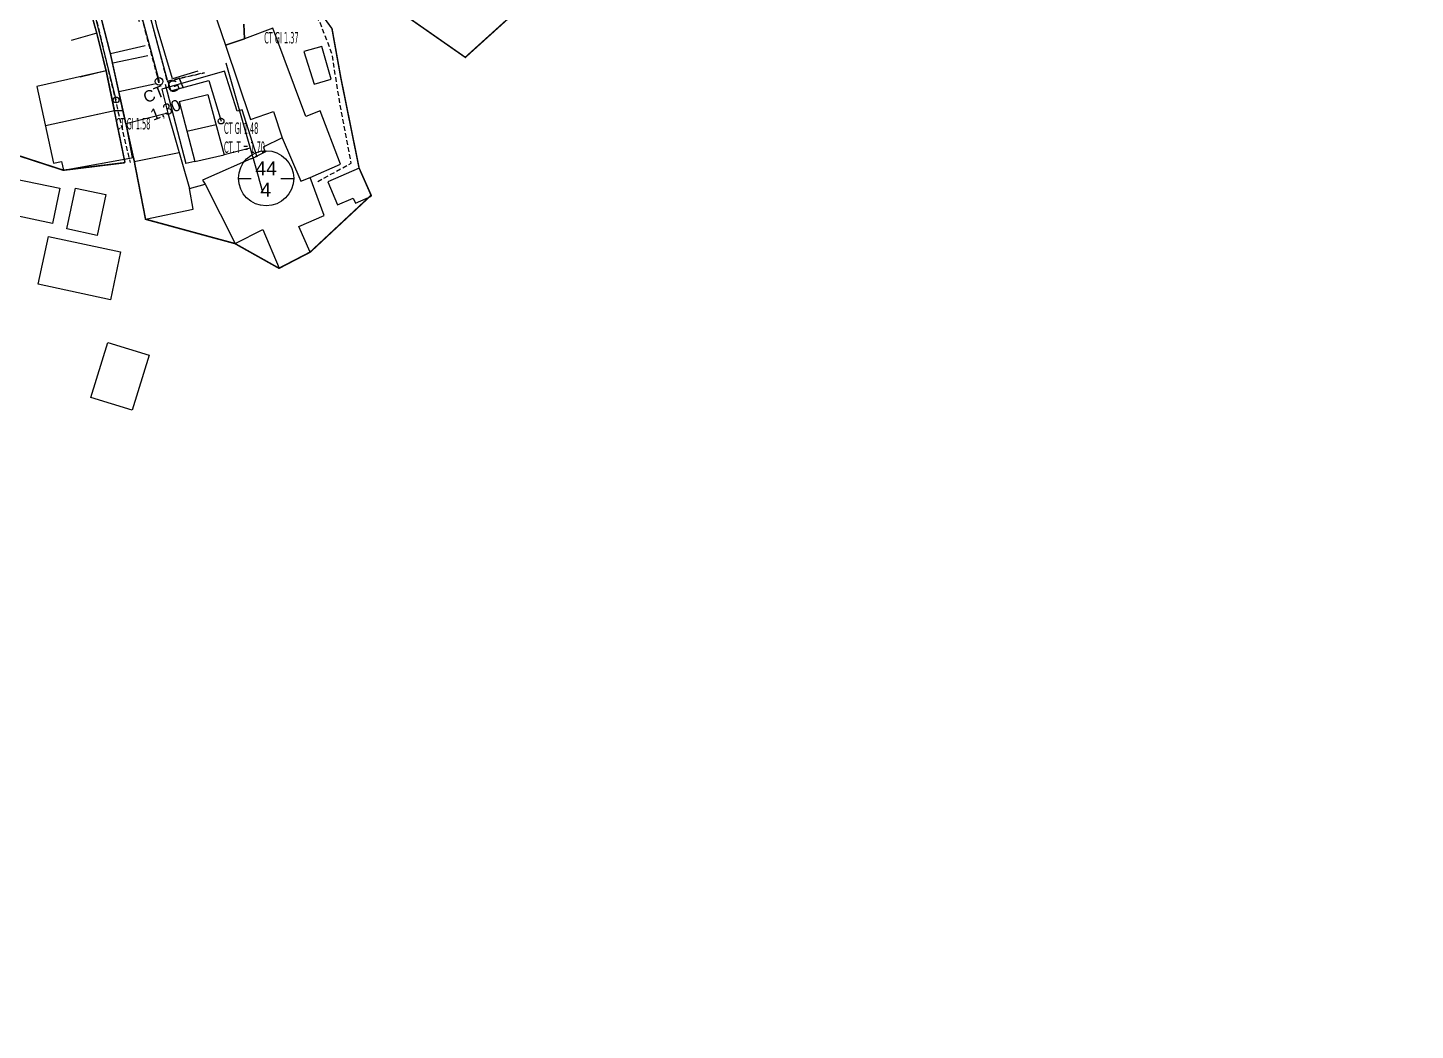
# Model space of a CAD drawing. Extents: x -160 to 364724, y -100 to 7353297.
# Drawn here: x 359409.1 to 359591.9, y 7352532 to 7352664 of the extents above; entities that cross this region are included whole.
import ezdxf
from ezdxf.enums import TextEntityAlignment as Align

# ---------------------------------------------------------------- set-up
doc = ezdxf.new("R2010")
doc.units = 0
doc.header["$LTSCALE"] = 5
for name, pattern in [('CENTER2', [1.125, 0.75, -0.125, 0.125, -0.125]), ('DASHDOT2', [12.7, 6.35, -3.175, 0, -3.175]), ('HIDDEN', [0.375, 0.25, -0.125])]:
    doc.linetypes.add(name, pattern=pattern)
for name, color, linetype in [('0-quadras', 6, 'Continuous'), ('Formato', 7, 'Continuous'), ('LIN - REDE EXISTENTE SECUNDÁRIA', 2, 'Continuous'), ('ortofoto', 7, 'Continuous'), ('P_Eixo', 1, 'CENTER2'), ('QUADRAS', 6, 'Continuous')]:
    doc.layers.add(name, color=color, linetype=linetype)
doc.layers.add('LT-ALINHAMENTO-PREDIAL', color=4, linetype='DASHDOT2', lineweight=25)
doc.styles.add('1_0250 R200', font='verdana.ttf', dxfattribs={"width": 0.4, "height": 0.4})
doc.styles.add('REG120', font='arial.ttf', dxfattribs={"height": 3})
doc.styles.get("Standard").update_dxf_attribs({"font": 'arial.ttf'})
picture_1 = doc.add_image_def('image1.tif', size_in_pixel=(14710, 13573))

msp = doc.modelspace()

# ---------------------------------------------------------------- linework, layer by layer
at = {"layer": '0-quadras', "color": 6, "linetype": 'ByBlock', "const_width": 0.2, "flags": 128}
for points in [[(359482.415, 7352674.321), (359466.703, 7352660.119), (359447.365, 7352673.618), (359442.09, 7352705.96), (359440.725, 7352713.149), (359462.951, 7352722.617)], [(359421.867, 7352646.245), (359413.747, 7352645.248), (359393.002, 7352651.992), (359367.319, 7352676.244), (359371.835, 7352689.717), (359362.977, 7352694.2), (359359.232, 7352698.971), (359355.56, 7352696.696), (359352.366, 7352702.127), (359352.733, 7352703.521), (359349.686, 7352708.952), (359362.143, 7352716.376), (359368.26, 7352704.49), (359370.88, 7352701.01), (359374.45, 7352698.02), (359379.03, 7352694.9), (359383.47, 7352693.43), (359388.104, 7352692.958), (359395.404, 7352693.38), (359404.244, 7352695.161), (359409.276, 7352697.206)], [(359410.163, 7352697.566), (359416.341, 7352700.077), (359439.783, 7352712.595), (359444.197, 7352683.698), (359436.959, 7352681.661), (359441.621, 7352667.397), (359446.6, 7352667.385), (359449.138, 7352663.902), (359450.303, 7352657.432), (359452.711, 7352645.537), (359454.299, 7352641.955), (359446.273, 7352634.465), (359442.162, 7352632.332), (359436.361, 7352635.584), (359424.572, 7352638.793), (359423.092, 7352646.395)], [(359423.092, 7352646.395), (359421.059, 7352655.555), (359419.936, 7352660.613), (359415.503, 7352677.784), (359410.163, 7352697.566)], [(359409.276, 7352697.206), (359409.407, 7352696.73), (359413.022, 7352683.802), (359416.404, 7352669.511), (359418.149, 7352663.298), (359419.373, 7352658.356), (359420.465, 7352653.055), (359421.867, 7352646.245)]]:
    msp.add_lwpolyline(points, dxfattribs=at)
at = {"layer": 'LIN - REDE EXISTENTE SECUNDÁRIA'}
for p, q in [((359414.738, 7352700.049), (359426.359, 7352656.951)), ((359427.469, 7352657.08), (359415.722, 7352700.621)), ((359427.469, 7352657.08), (359427.886, 7352655.694)), ((359427.886, 7352655.694), (359432.921, 7352657.089)), ((359432.921, 7352657.089), (359434.523, 7352651.724))]:
    msp.add_line(p, q, dxfattribs=at)
msp.add_lwpolyline([(359420.685, 7352654.505), (359413.022, 7352685.5), (359409.441, 7352698.276)], dxfattribs=at)
for centre, radius in [((359426.359, 7352656.951), 0.5), ((359420.685, 7352654.505), 0.38), ((359434.523, 7352651.724), 0.38)]:
    msp.add_circle(centre, radius, dxfattribs=at)
at = {"layer": 'LT-ALINHAMENTO-PREDIAL', "color": 8}
for p, q in [((359435.169, 7352659.391), (359438.355, 7352648.175)), ((359427.15, 7352656.598), (359429.889, 7352646.145)), ((359429, 7352654.287), (359432.786, 7352655.204)), ((359429, 7352654.287), (359431.063, 7352646.412)), ((359432.786, 7352655.204), (359434.938, 7352647.277)), ((359433.862, 7352651.241), (359430.032, 7352650.35)), ((359431.063, 7352646.412), (359434.933, 7352647.295)), ((359431.063, 7352646.412), (359429.889, 7352646.145))]:
    msp.add_line(p, q, dxfattribs=at)
at = {"layer": 'LT-ALINHAMENTO-PREDIAL', "color": 8, "flags": 128}
for points in [[(359340.134, 7352711.471), (359342.845, 7352706.976), (359347.179, 7352709.423), (359347.395, 7352709.092), (359361.46, 7352717.289), (359358.881, 7352721.702), (359348.623, 7352716.14), (359340.134, 7352711.471), (359333.618, 7352707.967), (359339.07, 7352702.982), (359347.977, 7352708.231), (359361.908, 7352716.324), (359365.161, 7352710.685), (359367.49, 7352705.072), (359371.312, 7352700.403), (359375.849, 7352696.929), (359378.287, 7352695.493), (359382.009, 7352694.056), (359387.003, 7352692.633), (359390.434, 7352692.68), (359393.499, 7352693.013), (359403.374, 7352694.899), (359409.407, 7352696.73), (359413.022, 7352683.802), (359415.18, 7352674.386), (359416.404, 7352669.511), (359418.149, 7352663.298), (359419.373, 7352658.356), (359420.465, 7352653.053), (359421.582, 7352653.127), (359419.967, 7352660.621), (359415.503, 7352677.784), (359410.21, 7352697.386), (359414.672, 7352699.254), (359420.117, 7352678.878), (359420.651, 7352676.947), (359424.532, 7352661.69), (359424.879, 7352660.334), (359425.775, 7352656.571)], [(359431.465, 7352658.297), (359428.108, 7352657.307), (359426.117, 7352664.054), (359425.402, 7352667.121), (359420.867, 7352683.928), (359420.338, 7352686.068), (359418.224, 7352693.247), (359416.394, 7352700.071), (359421.389, 7352701.95), (359425.966, 7352704.218), (359431.451, 7352688.553), (359433.521, 7352682.503), (359435.535, 7352676.394)], [(359431.465, 7352658.297), (359428.108, 7352657.307), (359426.117, 7352664.054), (359425.402, 7352667.121), (359420.867, 7352683.928), (359420.338, 7352686.068), (359418.224, 7352693.247), (359416.394, 7352700.071), (359421.389, 7352701.95), (359425.966, 7352704.218), (359431.451, 7352688.553), (359433.521, 7352682.503), (359435.535, 7352676.394)], [(359432.864, 7352668.355), (359435.126, 7352661.731), (359437.602, 7352662.549), (359437.513, 7352664.478), (359437.602, 7352662.549), (359435.126, 7352661.731)], [(359418.149, 7352663.298), (359414.779, 7352662.352)], [(359447.566, 7352653.082), (359445.674, 7352652.319), (359441.345, 7352663.98), (359437.602, 7352662.549)], [(359447.566, 7352653.082), (359445.674, 7352652.319), (359441.345, 7352663.98), (359437.602, 7352662.549)], [(359419.967, 7352660.621), (359424.532, 7352661.69)], [(359424.879, 7352660.334), (359420.244, 7352659.335)], [(359419.373, 7352658.356), (359415.976, 7352657.515)], [(359425.775, 7352656.571), (359421.059, 7352655.555)], [(359420.465, 7352653.053), (359417.037, 7352652.347)]]:
    msp.add_lwpolyline(points, dxfattribs=at)
at = {"layer": 'LT-ALINHAMENTO-PREDIAL', "color": 8, "ltscale": 3}
for points in [[(359410.246, 7352656.294), (359412.45, 7352646.163), (359413.498, 7352646.391), (359413.747, 7352645.248), (359422.984, 7352646.947), (359424.572, 7352638.793), (359430.869, 7352640.135), (359430.362, 7352642.826), (359432.41, 7352643.399), (359436.361, 7352635.584), (359440.017, 7352637.432), (359442.162, 7352632.332), (359446.273, 7352634.465), (359444.775, 7352637.841), (359448.097, 7352639.275), (359446.26, 7352644.29), (359450.251, 7352646.059), (359447.566, 7352653.082), (359445.674, 7352652.319), (359441.345, 7352663.98), (359437.602, 7352662.549), (359435.126, 7352661.731), (359438.394, 7352651.945), (359441.445, 7352652.964), (359442.592, 7352649.528), (359440.058, 7352648.266), (359440.362, 7352647.655), (359439.238, 7352647.096), (359437.303, 7352653.226), (359436.643, 7352653.017), (359434.979, 7352658.286), (359426.71, 7352655.91), (359427.501, 7352652.756), (359421.984, 7352651.372), (359421.582, 7352653.127)], [(359445.438, 7352660.871), (359446.799, 7352656.572), (359449.011, 7352657.252), (359447.809, 7352661.537), (359445.438, 7352660.871)], [(359420.465, 7352653.055), (359419.373, 7352658.356), (359410.246, 7352656.294)], [(359421.582, 7352653.127), (359420.465, 7352653.053), (359411.381, 7352651.076)], [(359448.579, 7352643.705), (359449.861, 7352640.669), (359451.941, 7352641.586), (359452.236, 7352640.919), (359454.346, 7352641.849), (359452.711, 7352645.537), (359448.579, 7352643.705)]]:
    msp.add_lwpolyline(points, dxfattribs=at)
at = {"layer": 'LT-ALINHAMENTO-PREDIAL', "color": 8, "linetype": 'ByBlock', "flags": 128}
for points in [[(359445.438, 7352660.871), (359446.799, 7352656.572), (359449.011, 7352657.252), (359447.809, 7352661.537), (359445.438, 7352660.871)], [(359420.465, 7352653.055), (359419.373, 7352658.356), (359410.246, 7352656.294)], [(359421.582, 7352653.127), (359420.465, 7352653.053), (359411.381, 7352651.076)], [(359427.501, 7352652.756), (359430.362, 7352642.826)], [(359421.984, 7352651.372), (359422.804, 7352646.914)], [(359423.092, 7352646.395), (359428.986, 7352647.6)], [(359448.579, 7352643.705), (359449.861, 7352640.669), (359451.941, 7352641.586), (359452.236, 7352640.919), (359454.346, 7352641.849), (359452.711, 7352645.537), (359448.579, 7352643.705)]]:
    msp.add_lwpolyline(points, dxfattribs=at)
at = {"layer": 'LT-ALINHAMENTO-PREDIAL', "color": 8, "ltscale": 3, "flags": 128}
for points in [[(359427.501, 7352652.756), (359430.362, 7352642.826)], [(359421.984, 7352651.372), (359422.804, 7352646.914)], [(359442.592, 7352649.528), (359445.052, 7352643.808), (359446.26, 7352644.29)], [(359423.092, 7352646.395), (359428.986, 7352647.6)], [(359439.238, 7352647.096), (359432.082, 7352643.935), (359432.41, 7352643.399)]]:
    msp.add_lwpolyline(points, dxfattribs=at)
at = {"layer": 'LT-ALINHAMENTO-PREDIAL', "color": 8, "ltscale": 3}
for points in [[(359407.314, 7352644.123), (359413.282, 7352642.865), (359412.305, 7352638.231), (359406.337, 7352639.489)], [(359415.334, 7352642.885), (359419.353, 7352642.038), (359418.222, 7352636.671), (359414.203, 7352637.518)], [(359411.776, 7352636.536), (359421.294, 7352634.484), (359419.938, 7352628.195), (359410.42, 7352630.247)], [(359419.607, 7352622.575), (359425.054, 7352620.908), (359422.828, 7352613.633), (359417.382, 7352615.3)]]:
    msp.add_lwpolyline(points, close=True, dxfattribs=at)
at = {"layer": 'P_Eixo', "color": 1, "linetype": 'HIDDEN', "ltscale": 0.5, "flags": 128}
for points in [[(359426.103, 7352657.754), (359426.341, 7352656.772), (359426.341, 7352656.772), (359426.341, 7352656.772), (359426.341, 7352656.772), (359426.103, 7352657.754), (359414.444, 7352701.813)], [(359427.201, 7352657.945), (359427.439, 7352656.963), (359432.322, 7352658.091), (359432.322, 7352658.091), (359427.439, 7352656.963), (359427.201, 7352657.945), (359415.491, 7352702.196)]]:
    msp.add_lwpolyline(points, dxfattribs=at)
at = {"layer": 'P_Eixo', "color": 1, "linetype": 'HIDDEN', "ltscale": 0.5}
msp.add_lwpolyline([(359408.926, 7352700.088), (359410.76, 7352693.725), (359416.863, 7352670.335), (359422.531, 7352646.26)], dxfattribs=at)
at = {"layer": 'QUADRAS', "ltscale": 4}
msp.add_line((359436.828, 7352644.18), (359444.093, 7352644.18), dxfattribs=at)
at = {"layer": 'QUADRAS'}
msp.add_circle((359440.46, 7352644.185), 3.633, dxfattribs=at)

# ---------------------------------------------------------------- texts
at = {"layer": 'LIN - REDE EXISTENTE SECUNDÁRIA', "char_height": 1.5, "attachment_point": 1, "style": '1_0250 R200'}
for s, insert in [('CT GI 1.37', (359440.21, 7352663.454)), ('CT GI 1.58', (359420.685, 7352652.125))]:
    msp.add_mtext(s, dxfattribs=dict(at, insert=insert))
at = {"layer": 'LIN - REDE EXISTENTE SECUNDÁRIA', "insert": (359424.085, 7352655.449), "char_height": 1.5, "attachment_point": 1, "rotation": 22.04766}
msp.add_mtext('CT GI ^J1,30', dxfattribs=at)

# ---------------------------------------------------------------- next in the draw order: wipeouts: each hides what was drawn before it
msp.add_wipeout([(359438.506, 7352643.919), (359442.399, 7352643.919), (359442.399, 7352647.062), (359438.506, 7352647.062)]).dxf.layer = 'Formato'

# ---------------------------------------------------------------- next in the draw order: linework, layer by layer
at = {"layer": 'LT-ALINHAMENTO-PREDIAL', "color": 8}
msp.add_line((359438.355, 7352648.175), (359434.933, 7352647.295), dxfattribs=at)

# ---------------------------------------------------------------- next in the draw order: texts
at = {"layer": 'Formato', "color": 3, "linetype": 'Continuous', "style": 'REG120'}
msp.add_text('44', height=1.8258, dxfattribs=at).set_placement((359439.04, 7352645.502), align=Align.MIDDLE_LEFT)
at = {"layer": 'LIN - REDE EXISTENTE SECUNDÁRIA', "insert": (359434.907, 7352651.539), "char_height": 1.5, "attachment_point": 1, "style": '1_0250 R200'}
msp.add_mtext('CT GI 1.48^JCT. T = 1.70', dxfattribs=at)

# ---------------------------------------------------------------- next in the draw order: wipeouts: each hides what was drawn before it
msp.add_wipeout([(359439.095, 7352641.143), (359441.636, 7352641.143), (359441.636, 7352644.247), (359439.095, 7352644.247)]).dxf.layer = 'Formato'

# ---------------------------------------------------------------- next in the draw order: linework, layer by layer
at = {"layer": 'LT-ALINHAMENTO-PREDIAL', "color": 8}
msp.add_line((359438.355, 7352648.175), (359439.993, 7352642.408), dxfattribs=at)
at = {"layer": 'LT-ALINHAMENTO-PREDIAL', "color": 8, "linetype": 'ByBlock', "flags": 128}
for points in [[(359410.246, 7352656.294), (359412.45, 7352646.163), (359413.498, 7352646.391), (359413.747, 7352645.248), (359422.984, 7352646.947), (359424.572, 7352638.793), (359430.869, 7352640.135), (359430.362, 7352642.826), (359432.41, 7352643.399), (359436.361, 7352635.584), (359440.017, 7352637.432), (359442.162, 7352632.332), (359446.273, 7352634.465), (359444.775, 7352637.841), (359448.097, 7352639.275), (359446.26, 7352644.29), (359450.251, 7352646.059), (359447.566, 7352653.082), (359445.674, 7352652.319), (359441.345, 7352663.98), (359437.602, 7352662.549), (359435.126, 7352661.731), (359438.394, 7352651.945), (359441.445, 7352652.964), (359442.592, 7352649.528), (359440.058, 7352648.266), (359440.362, 7352647.655), (359439.238, 7352647.096), (359437.303, 7352653.226), (359436.643, 7352653.017), (359434.979, 7352658.286), (359426.71, 7352655.91), (359427.501, 7352652.756), (359421.984, 7352651.372), (359421.582, 7352653.127)], [(359439.238, 7352647.096), (359432.082, 7352643.935), (359432.41, 7352643.399)]]:
    msp.add_lwpolyline(points, dxfattribs=at)
at = {"layer": 'P_Eixo', "color": 1, "linetype": 'HIDDEN', "ltscale": 0.5, "flags": 128}
msp.add_lwpolyline([(359447.265, 7352643.762), (359451.679, 7352646.189), (359450.208, 7352653.873), (359449.141, 7352660.601), (359447.486, 7352664.903), (359445.426, 7352666.52), (359442.153, 7352666.594)], dxfattribs=at)

# ---------------------------------------------------------------- next in the draw order: texts
at = {"layer": 'Formato', "color": 3, "linetype": 'Continuous', "style": 'REG120'}
msp.add_text('4', height=1.826, dxfattribs=at).set_placement((359439.702, 7352642.695), align=Align.MIDDLE_LEFT)

# ---------------------------------------------------------------- next in the draw order: pictures from other files: only their frames are drawn
image = msp.add_image(picture_1, insert=(359073.892, 7352258.636), size_in_units=(734.398, 677.634), dxfattribs=dict(fade=70))
image.dxf.flags = 14
at = {"layer": 'ortofoto'}
image = msp.add_image(picture_1, insert=(359073.892, 7352258.636), size_in_units=(734.398, 677.634), dxfattribs=dict(at, fade=29))
image.dxf.flags = 14

doc.saveas('drawing.dxf')
